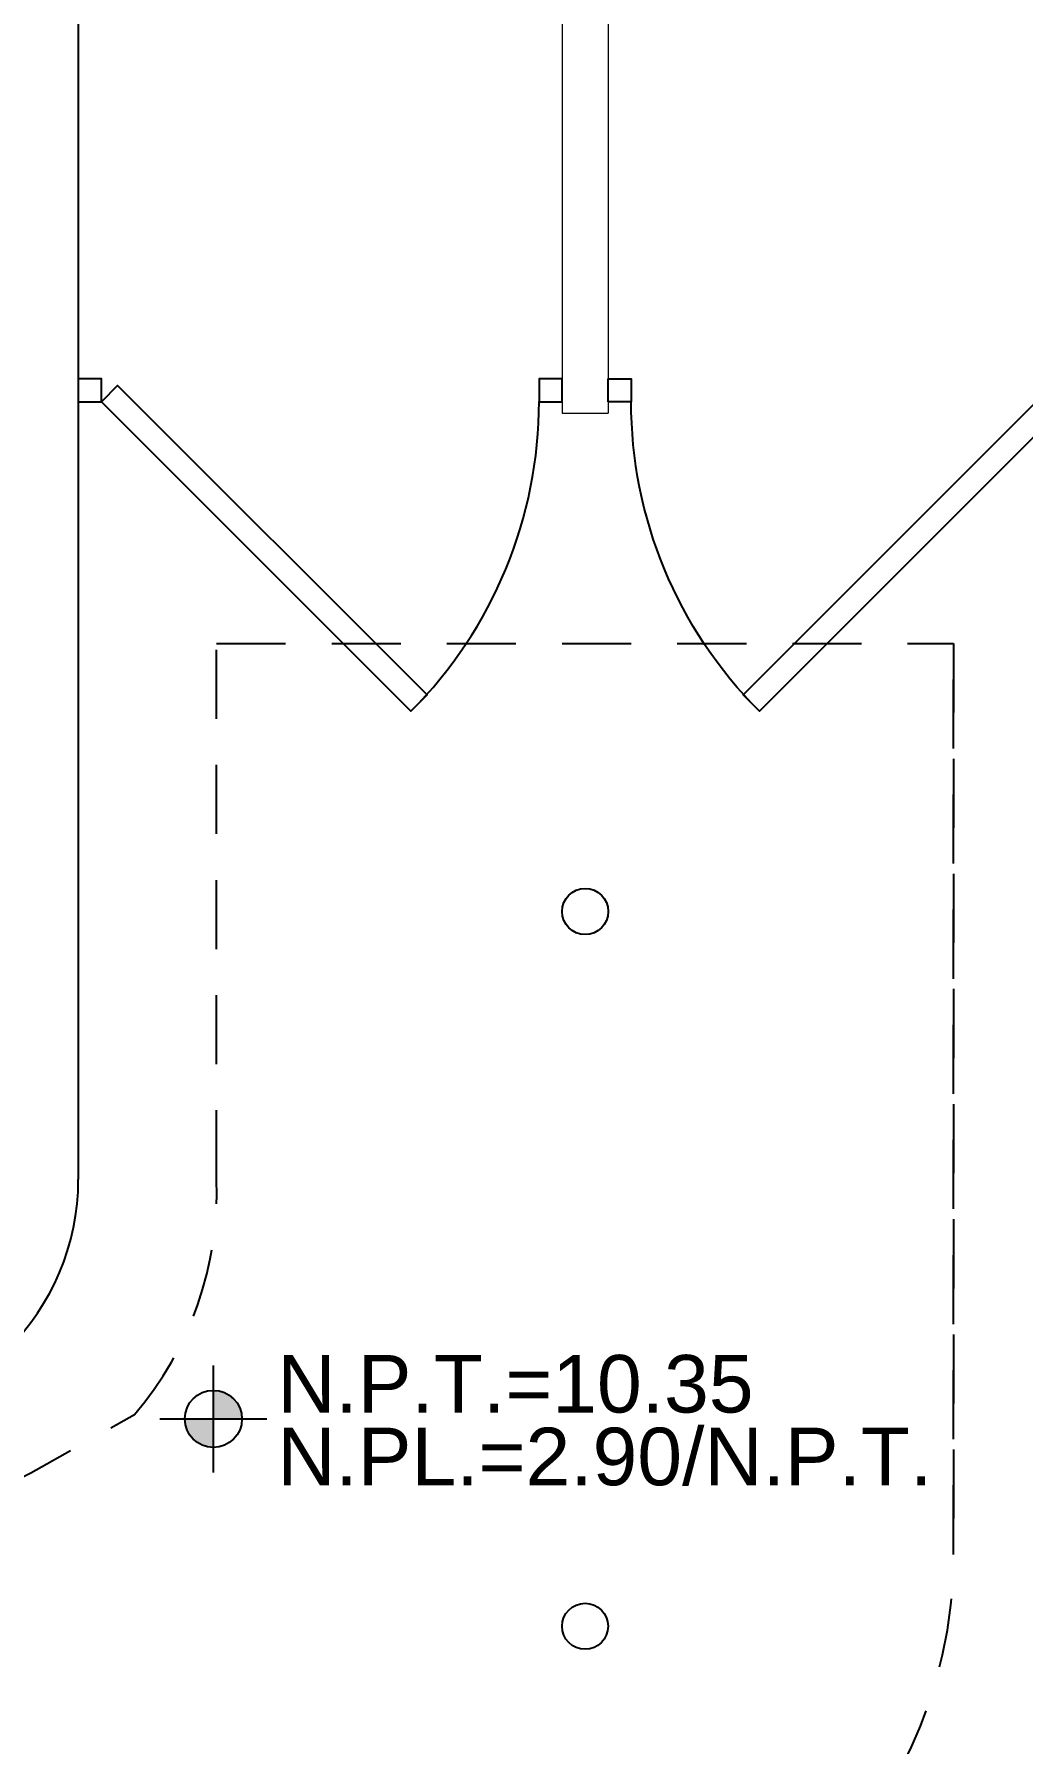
# Model space of a CAD drawing. Header units: metres. Extents: x -22.5 to 67.5, y 0 to 64.7.
# Drawn here: x 32.161 to 34.307, y 42.62 to 46.332 of the extents above; entities that cross this region are included whole.
import ezdxf

# ---------------------------------------------------------------- set-up
doc = ezdxf.new("R2010")
doc.units = ezdxf.units.M
doc.linetypes.add('XREF PB NEURO-ONCOLOGIA$0$HIDDE150', pattern=[0.24, 0.15, -0.09])
for name, color, linetype in [('NIVELES', 9, 'Continuous'), ('XREF PB NEURO-ONCOLOGIA$0$CANCELES', 1, 'Continuous'), ('XREF PB NEURO-ONCOLOGIA$0$LAMPARAS 1', 112, 'Continuous'), ('XREF PB NEURO-ONCOLOGIA$0$MUROS', 3, 'Continuous'), ('XREF PB NEURO-ONCOLOGIA$0$PLAFONES', 20, 'XREF PB NEURO-ONCOLOGIA$0$HIDDE150'), ('XREF PB NEURO-ONCOLOGIA$0$PUERTAS', 253, 'Continuous')]:
    doc.layers.add(name, color=color, linetype=linetype)
doc.layers.add('XREF PB NEURO-ONCOLOGIA$0$MUROS DE TABLAROCA', color=150, linetype='Continuous', lineweight=13)
doc.styles.add('NIVELES', font='arial.ttf', dxfattribs={"height": 0.25})

# ---------------------------------------------------------------- blocks, each defined once
blk = doc.blocks.new('XREF PB NEURO-ONCOLOGIA')
at = {"layer": 'XREF PB NEURO-ONCOLOGIA$0$CANCELES'}
for points in [[(12.0601, 12.9562), (12.1101, 12.9562), (12.1101, 13.0062), (12.0601, 13.0062)], [(12.0601, 11.9562), (12.1101, 11.9562), (12.1101, 12.0062), (12.0601, 12.0062)], [(12.0601, 11.8562), (12.1101, 11.8562), (12.1101, 11.8062), (12.0601, 11.8062)]]:
    blk.add_lwpolyline(points, close=True, dxfattribs=at)
at = {"layer": 'XREF PB NEURO-ONCOLOGIA$0$LAMPARAS 1'}
for centre in [(9.4013, 11.9062), (10.9534, 11.9061)]:
    blk.add_circle(centre, 0.05, dxfattribs=at)
at = {"layer": 'XREF PB NEURO-ONCOLOGIA$0$MUROS'}
blk.add_line((16.0017, 13.0062), (10.3717, 13.0062), dxfattribs=at)
blk.add_arc((10.3717, 13.5262), 0.52, 180, 270, dxfattribs=at)
at = {"layer": 'XREF PB NEURO-ONCOLOGIA$0$MUROS DE TABLAROCA'}
blk.add_line((12.0351, 11.9562), (12.0351, 11.8562), dxfattribs=at)
for points in [[(15.1017, 10.9562), (15.1017, 11.9562), (12.0351, 11.9562)], [(15.0017, 10.9562), (15.0017, 11.8562), (12.0351, 11.8562)]]:
    blk.add_lwpolyline(points, dxfattribs=at)
at = {"layer": 'XREF PB NEURO-ONCOLOGIA$0$PLAFONES'}
for points in [[(8.4517, 14.4688, -0.116401), (8.573, 12.2816, 0.466861), (9.5574, 11.1062), (11.5351, 11.1062)], [(9.8614, 12.8843, 0.189395), (10.3717, 12.7062), (11.5351, 12.7062), (11.5351, 11.1062), (9.5574, 11.1062)]]:
    blk.add_lwpolyline(points, format="xyb", dxfattribs=at)
blk.add_arc((13.1304, 14.8812), 3.8306, 150.6936, 211.4199, dxfattribs=at)
at = {"layer": 'XREF PB NEURO-ONCOLOGIA$0$PUERTAS'}
for points in [[(11.3883, 12.2844), (11.4237, 12.2491), (12.0954, 12.9208), (12.0601, 12.9562), (11.3883, 12.2844, 0.199145), (12.0609, 12.0062)], [(11.3883, 11.5279), (11.4237, 11.5633), (12.0954, 10.8915), (12.0601, 10.8562), (11.3883, 11.5279, -0.199145), (12.0609, 11.8062)]]:
    blk.add_lwpolyline(points, format="xyb", dxfattribs=at)
blk = doc.blocks.new('NPT')
h = blk.add_hatch(color=256)
h.paths.add_polyline_path([(0, 0.1241), (0, 0), (0.1241, 0, 0.414214)])
h.paths.add_polyline_path([(0, 0), (-0.1241, 0, 0.414214), (0, -0.1241)])
for p, q in [((0, -0.2327), (0, 0.2327)), ((-0.2327, 0), (0.2327, 0))]:
    blk.add_line(p, q)
blk.add_circle((0, 0), 0.1241)
at = {"style": 'NIVELES'}
for p in [(0.2779, 0.028), (0.2779, -0.2879)]:
    blk.add_attdef('NIVEL', p, '', height=0.25, dxfattribs=at)

msp = doc.modelspace()

# ---------------------------------------------------------------- block references
at = {"rotation": 90}
msp.add_blockref('XREF PB NEURO-ONCOLOGIA', (45.2634, 33.4734), dxfattribs=at)

# ---------------------------------------------------------------- next in the draw order: block references
at = {"layer": 'NIVELES'}
ref = msp.add_blockref('NPT', (32.5503, 43.3249), dxfattribs=dict(at, xscale=0.5, yscale=0.5, zscale=0.5))
ref.add_attrib('NIVEL', 'N.P.T.=10.35', (32.6892, 43.3388), dxfattribs={"layer": '0', "height": 0.125, "style": 'NIVELES'})
ref.add_attrib('NIVEL', 'N.PL.=2.90/N.P.T.', (32.6892, 43.1809), dxfattribs={"layer": '0', "height": 0.125, "style": 'NIVELES'})

doc.saveas('drawing.dxf')
